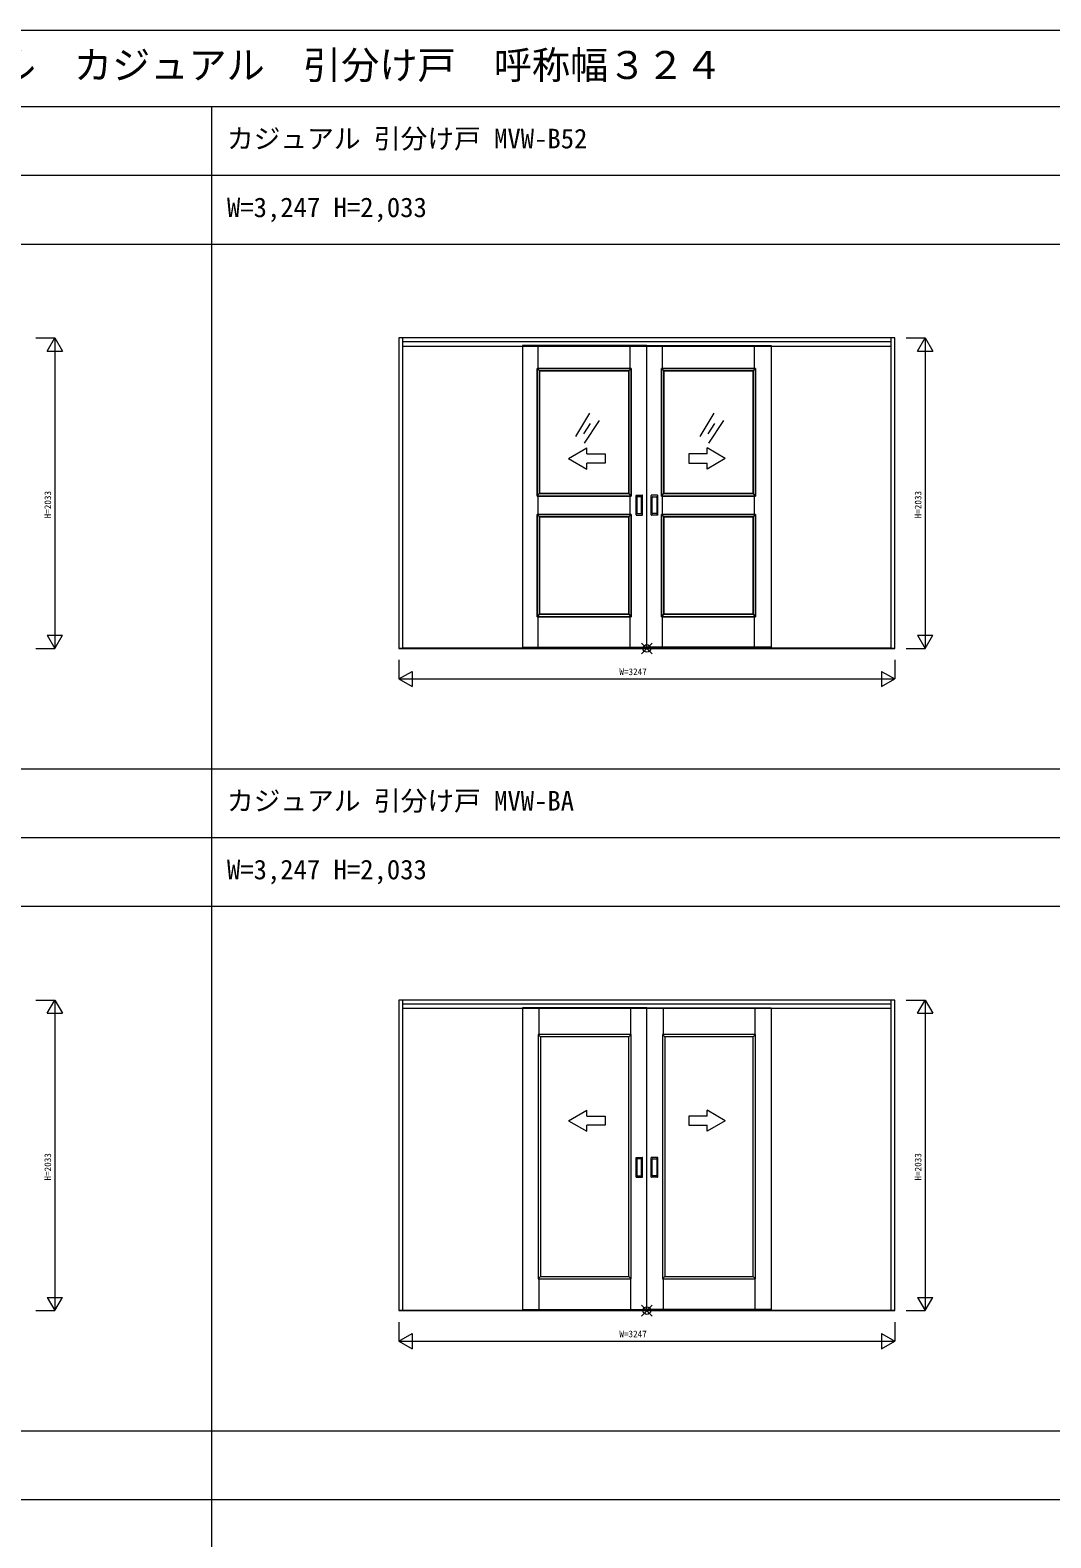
# Model space of a CAD drawing. Units: millimetres, scale not verified. Extents: x -14341 to 14341, y -10000 to 10000.
# Drawn here: x -4130 to 2555, y 130 to 10000 of the extents above; entities that cross this region are included whole.
import ezdxf
from ezdxf.enums import TextEntityAlignment as Align

# ---------------------------------------------------------------- set-up
doc = ezdxf.new("R2010")
doc.units = ezdxf.units.MM
doc.header["$LTSCALE"] = 50
for name, color, linetype, lineweight in [('0-0_0', 7, 'Continuous', 9), ('0-5_YKK_13', 2, 'Continuous', 18), ('0-6_YKK_D', 1, 'Continuous', 18), ('0-7_YSS_K', 4, 'Continuous', 9)]:
    doc.layers.add(name, color=color, linetype=linetype, lineweight=lineweight)
doc.layers.add('0-1_USER1', color=7, linetype='Continuous')
doc.styles.add('ＭＳ ゴシック', font='')
doc.styles.get('ＭＳ ゴシック').set_extended_font_data('MS Gothic')

msp = doc.modelspace()

# ---------------------------------------------------------------- linework, layer by layer
at = {"layer": '0-0_0'}
for p, q in [((-14340.51, 10000), (14340.51, 10000)), ((-14340.51, 9500), (14159.49, 9500)), ((-2940.51, -10000), (-2940.51, 9500)), ((-14340.51, 9050), (14159.49, 9050)), ((-14340.51, 8600), (14159.49, 8600)), ((-14340.51, 5165), (14159.49, 5165)), ((-14340.51, 4715), (14159.49, 4715)), ((-14340.51, 4265), (14159.49, 4265)), ((-14340.51, 830), (14159.49, 830)), ((-14340.51, 380), (14159.49, 380))]:
    msp.add_line(p, q, dxfattribs=at)
at = {"layer": '0-5_YKK_13'}
for p, q in [((-4092.01, 7985.5), (-3967.01, 7985.5)), ((-4017.01, 7898.9), (-3917.01, 7898.9)), ((-3967.01, 7985.5), (-3967.01, 5952.5)), ((1607.99, 7985.5), (1732.99, 7985.5)), ((1682.99, 7898.9), (1782.99, 7898.9)), ((1732.99, 7985.5), (1732.99, 5952.5)), ((-4017.01, 6039.1), (-3917.01, 6039.1)), ((1682.99, 6039.1), (1782.99, 6039.1)), ((-4092.01, 5952.5), (-3967.01, 5952.5)), ((1607.99, 5952.5), (1732.99, 5952.5)), ((1532.99, 5877.5), (1532.99, 5752.5)), ((-1714.01, 5752.5), (-1627.41, 5802.5)), ((-1714.01, 5752.5), (-1627.41, 5702.5)), ((-1627.41, 5802.5), (-1627.41, 5702.5)), ((1446.39, 5802.5), (1532.99, 5752.5)), ((-4092.01, 3650.5), (-3967.01, 3650.5)), ((-4017.01, 3563.9), (-3917.01, 3563.9)), ((-3967.01, 3650.5), (-3967.01, 1617.5)), ((1607.99, 3650.5), (1732.99, 3650.5)), ((1682.99, 3563.9), (1782.99, 3563.9)), ((1732.99, 3650.5), (1732.99, 1617.5)), ((-4017.01, 1704.1), (-3917.01, 1704.1)), ((1682.99, 1704.1), (1782.99, 1704.1)), ((-4092.01, 1617.5), (-3967.01, 1617.5)), ((1607.99, 1617.5), (1732.99, 1617.5)), ((1532.99, 1542.5), (1532.99, 1417.5)), ((-1714.01, 1417.5), (-1627.41, 1467.5)), ((-1714.01, 1417.5), (-1627.41, 1367.5)), ((-1627.41, 1467.5), (-1627.41, 1367.5)), ((1446.39, 1467.5), (1532.99, 1417.5))]:
    msp.add_line(p, q, dxfattribs=at)
for points in [[(-4017.01, 7898.9), (-3967.01, 7985.5), (-3917.01, 7898.9)], [(1682.99, 7898.9), (1732.99, 7985.5), (1782.99, 7898.9)], [(-4017.01, 6039.1), (-3967.01, 5952.5), (-3917.01, 6039.1)], [(1682.99, 6039.1), (1732.99, 5952.5), (1782.99, 6039.1)], [(-1714.01, 5877.5), (-1714.01, 5752.5), (1532.99, 5752.5)], [(1446.39, 5802.5), (1446.39, 5702.5), (1532.99, 5752.5)], [(-4017.01, 3563.9), (-3967.01, 3650.5), (-3917.01, 3563.9)], [(1682.99, 3563.9), (1732.99, 3650.5), (1782.99, 3563.9)], [(-4017.01, 1704.1), (-3967.01, 1617.5), (-3917.01, 1704.1)], [(1682.99, 1704.1), (1732.99, 1617.5), (1782.99, 1704.1)], [(-1714.01, 1542.5), (-1714.01, 1417.5), (1532.99, 1417.5)], [(1446.39, 1467.5), (1446.39, 1367.5), (1532.99, 1417.5)]]:
    msp.add_lwpolyline(points, dxfattribs=at)
at = {"layer": '0-6_YKK_D'}
for p, q in [((-125.86, 5917.14), (-55.15, 5987.86)), ((-125.86, 5987.86), (-55.15, 5917.14)), ((-125.86, 1582.14), (-55.15, 1652.86)), ((-125.86, 1652.86), (-55.15, 1582.14))]:
    msp.add_line(p, q, dxfattribs=at)
for centre in [(-90.51, 5952.5), (-90.51, 1617.5)]:
    msp.add_circle(centre, 25, dxfattribs=at)
at = {"layer": '0-7_YSS_K'}
for p, q in [((-1690.01, 7985.5), (-1690.01, 5952.5)), ((-1690.01, 7961.5), (1508.99, 7961.5)), ((-1690.01, 7931.5), (1508.99, 7931.5)), ((-904.51, 7935.5), (-904.51, 5952.5)), ((-90.51, 7935.5), (-904.51, 7935.5)), ((-802.51, 7785), (-802.51, 7935.5)), ((-802.51, 7785), (-802.51, 7935.5)), ((-199.51, 7785), (-199.51, 7935.5)), ((-90.51, 7935.5), (723.49, 7935.5)), ((11.49, 7785), (11.49, 7935.5)), ((11.49, 7785), (11.49, 7935.5)), ((614.49, 7785), (614.49, 7935.5)), ((723.49, 7935.5), (723.49, 5952.5)), ((1508.99, 5952.5), (1508.99, 7985.5)), ((-809.01, 7785), (-193.01, 7785)), ((-809.01, 6950), (-809.01, 7785)), ((-793.01, 7769), (-809.01, 7785)), ((-809.01, 7785), (-809.01, 6950)), ((-193.01, 7785), (-809.01, 7785)), ((-793.01, 7769), (-809.01, 7785)), ((-793.01, 7769), (-209.01, 7769)), ((-793.01, 6966), (-793.01, 7769)), ((-793.01, 7769), (-793.01, 6966)), ((-209.01, 7769), (-793.01, 7769)), ((-209.01, 7769), (-193.01, 7785)), ((-209.01, 7769), (-193.01, 7785)), ((-209.01, 7769), (-209.01, 6966)), ((-209.01, 6966), (-209.01, 7769)), ((-193.01, 7785), (-193.01, 6950)), ((-193.01, 6950), (-193.01, 7785)), ((4.99, 7785), (620.99, 7785)), ((4.99, 6950), (4.99, 7785)), ((20.99, 7769), (4.99, 7785)), ((4.99, 7785), (4.99, 6950)), ((620.99, 7785), (4.99, 7785)), ((20.99, 7769), (4.99, 7785)), ((20.99, 7769), (604.99, 7769)), ((20.99, 6966), (20.99, 7769)), ((20.99, 7769), (20.99, 6966)), ((604.99, 7769), (20.99, 7769)), ((604.99, 7769), (620.99, 7785)), ((604.99, 7769), (620.99, 7785)), ((604.99, 7769), (604.99, 6966)), ((604.99, 6966), (604.99, 7769)), ((620.99, 7785), (620.99, 6950)), ((620.99, 6950), (620.99, 7785)), ((-465.14, 7492.05), (-558.45, 7340.17)), ((-462.38, 7424.4), (-505.84, 7357.57)), ((-402.2, 7444.44), (-500.82, 7295.76)), ((348.86, 7492.05), (255.55, 7340.17)), ((351.62, 7424.4), (308.16, 7357.57)), ((411.8, 7444.44), (313.18, 7295.76)), ((-604.51, 7195.91), (-484.51, 7265.19)), ((-484.51, 7225.91), (-484.51, 7265.19)), ((423.5, 7195.91), (303.5, 7265.19)), ((303.5, 7225.91), (303.5, 7265.19)), ((-604.51, 7195.91), (-484.51, 7126.63)), ((-484.51, 7126.63), (-484.51, 7165.91)), ((423.5, 7195.91), (303.5, 7126.63)), ((303.5, 7126.63), (303.5, 7165.91)), ((-809.01, 6950), (-793.01, 6966)), ((-809.01, 6950), (-793.01, 6966)), ((-809.01, 6950), (-193.01, 6950)), ((-193.01, 6950), (-809.01, 6950)), ((-802.51, 6830), (-802.51, 6950)), ((-793.01, 6966), (-209.01, 6966)), ((-209.01, 6966), (-793.01, 6966)), ((-193.01, 6950), (-209.01, 6966)), ((-193.01, 6950), (-209.01, 6966)), ((-199.51, 6830), (-199.51, 6950)), ((-161.51, 6826.5), (-161.51, 6954.5)), ((-160.51, 6955.5), (-120.51, 6955.5)), ((-155.51, 6944.5), (-155.51, 6836.5)), ((-126.51, 6945.5), (-154.51, 6945.5)), ((-125.51, 6836.5), (-125.51, 6944.5)), ((-119.51, 6826.5), (-119.51, 6954.5)), ((-61.51, 6826.5), (-61.51, 6954.5)), ((-20.51, 6955.5), (-60.51, 6955.5)), ((-55.51, 6836.5), (-55.51, 6944.5)), ((-54.51, 6945.5), (-26.51, 6945.5)), ((-25.51, 6944.5), (-25.51, 6836.5)), ((-19.51, 6826.5), (-19.51, 6954.5)), ((4.99, 6950), (20.99, 6966)), ((4.99, 6950), (20.99, 6966)), ((4.99, 6950), (620.99, 6950)), ((620.99, 6950), (4.99, 6950)), ((11.49, 6830), (11.49, 6950)), ((20.99, 6966), (604.99, 6966)), ((604.99, 6966), (20.99, 6966)), ((620.99, 6950), (604.99, 6966)), ((620.99, 6950), (604.99, 6966)), ((614.49, 6830), (614.49, 6950)), ((-793.01, 6814), (-809.01, 6830)), ((-209.01, 6814), (-193.01, 6830)), ((-160.51, 6825.5), (-120.51, 6825.5)), ((-154.51, 6835.5), (-126.51, 6835.5)), ((-20.51, 6825.5), (-60.51, 6825.5)), ((-26.51, 6835.5), (-54.51, 6835.5)), ((20.99, 6814), (4.99, 6830)), ((604.99, 6814), (620.99, 6830)), ((-793.01, 6176), (-809.01, 6160)), ((-809.01, 6160), (-793.01, 6176)), ((-802.51, 5960.5), (-802.51, 6160)), ((-802.51, 5960.5), (-802.51, 6160)), ((-193.01, 6160), (-209.01, 6176)), ((-209.01, 6176), (-193.01, 6160)), ((-199.51, 5960.5), (-199.51, 6160)), ((-199.51, 5960.5), (-199.51, 6160)), ((20.99, 6176), (4.99, 6160)), ((4.99, 6160), (20.99, 6176)), ((11.49, 5960.5), (11.49, 6160)), ((11.49, 5960.5), (11.49, 6160)), ((620.99, 6160), (604.99, 6176)), ((604.99, 6176), (620.99, 6160)), ((614.49, 5960.5), (614.49, 6160)), ((614.49, 5960.5), (614.49, 6160)), ((1532.99, 5952.5), (-1714.01, 5952.5)), ((-1690.01, 5956.5), (1508.99, 5956.5)), ((-1690.01, 3650.5), (-1690.01, 1617.5)), ((-1690.01, 3626.5), (1508.99, 3626.5)), ((-1690.01, 3596.5), (1508.99, 3596.5)), ((-904.51, 3600.5), (-904.51, 1617.5)), ((-90.51, 3600.5), (-904.51, 3600.5)), ((-798.51, 3600.5), (-798.51, 3426)), ((-196.51, 3600.5), (-196.51, 3426)), ((-90.51, 3600.5), (723.49, 3600.5)), ((15.49, 3600.5), (15.49, 3426)), ((617.49, 3600.5), (617.49, 3426)), ((723.49, 3600.5), (723.49, 1617.5)), ((1508.99, 1617.5), (1508.99, 3650.5)), ((-802.01, 3426), (-802.01, 1825)), ((-786.01, 3410), (-802.01, 3426)), ((-209.01, 3410), (-193.01, 3426)), ((-209.01, 1841), (-209.01, 3410)), ((11.99, 3426), (11.99, 1825)), ((27.99, 3410), (11.99, 3426)), ((604.99, 3410), (620.99, 3426)), ((604.99, 1841), (604.99, 3410)), ((-604.51, 2860.91), (-484.51, 2930.19)), ((-484.51, 2890.91), (-484.51, 2930.19)), ((423.5, 2860.91), (303.5, 2930.19)), ((303.5, 2890.91), (303.5, 2930.19)), ((-604.51, 2860.91), (-484.51, 2791.63)), ((-484.51, 2791.63), (-484.51, 2830.91)), ((423.5, 2860.91), (303.5, 2791.63)), ((303.5, 2791.63), (303.5, 2830.91)), ((-161.51, 2491.5), (-161.51, 2619.5)), ((-160.51, 2620.5), (-120.51, 2620.5)), ((-155.51, 2609.5), (-155.51, 2501.5)), ((-126.51, 2610.5), (-154.51, 2610.5)), ((-125.51, 2501.5), (-125.51, 2609.5)), ((-119.51, 2491.5), (-119.51, 2619.5)), ((-61.51, 2491.5), (-61.51, 2619.5)), ((-20.51, 2620.5), (-60.51, 2620.5)), ((-55.51, 2501.5), (-55.51, 2609.5)), ((-54.51, 2610.5), (-26.51, 2610.5)), ((-25.51, 2609.5), (-25.51, 2501.5)), ((-19.51, 2491.5), (-19.51, 2619.5)), ((-160.51, 2490.5), (-120.51, 2490.5)), ((-154.51, 2500.5), (-126.51, 2500.5)), ((-20.51, 2490.5), (-60.51, 2490.5)), ((-26.51, 2500.5), (-54.51, 2500.5)), ((-786.01, 1841), (-802.01, 1825)), ((-802.01, 1825), (-193.01, 1825)), ((-798.51, 1825), (-798.51, 1625.5)), ((-786.01, 1841), (-209.01, 1841)), ((-209.01, 1841), (-193.01, 1825)), ((-196.51, 1825), (-196.51, 1625.5)), ((27.99, 1841), (11.99, 1825)), ((11.99, 1825), (620.99, 1825)), ((15.49, 1825), (15.49, 1625.5)), ((27.99, 1841), (604.99, 1841)), ((604.99, 1841), (620.99, 1825)), ((617.49, 1825), (617.49, 1625.5)), ((1532.99, 1617.5), (-1714.01, 1617.5)), ((-1690.01, 1621.5), (1508.99, 1621.5))]:
    msp.add_line(p, q, dxfattribs=at)
for points in [[(-1714.01, 5952.5), (1532.99, 5952.5), (1532.99, 7985.5), (-1714.01, 7985.5)], [(-809.01, 6830), (-809.01, 6160), (-193.01, 6160), (-193.01, 6830)], [(-193.01, 6830), (-193.01, 6160), (-809.01, 6160), (-809.01, 6830)], [(-793.01, 6814), (-793.01, 6176), (-209.01, 6176), (-209.01, 6814)], [(-209.01, 6814), (-209.01, 6176), (-793.01, 6176), (-793.01, 6814)], [(4.99, 6830), (4.99, 6160), (620.99, 6160), (620.99, 6830)], [(620.99, 6830), (620.99, 6160), (4.99, 6160), (4.99, 6830)], [(20.99, 6814), (20.99, 6176), (604.99, 6176), (604.99, 6814)], [(604.99, 6814), (604.99, 6176), (20.99, 6176), (20.99, 6814)], [(-1714.01, 1617.5), (1532.99, 1617.5), (1532.99, 3650.5), (-1714.01, 3650.5)]]:
    msp.add_lwpolyline(points, close=True, dxfattribs=at)
for points in [[(-904.51, 5960.5), (-90.51, 5960.5), (-90.51, 7935.5)], [(723.49, 5960.5), (-90.51, 5960.5), (-90.51, 7935.5)], [(-484.51, 7225.91), (-364.51, 7225.91), (-364.51, 7165.91), (-484.51, 7165.91)], [(303.5, 7225.91), (183.5, 7225.91), (183.5, 7165.91), (303.5, 7165.91)], [(-904.51, 1625.5), (-90.51, 1625.5), (-90.51, 3600.5)], [(723.49, 1625.5), (-90.51, 1625.5), (-90.51, 3600.5)], [(-193.01, 1825), (-193.01, 3426), (-802.01, 3426)], [(-209.01, 3410), (-786.01, 3410), (-786.01, 1841)], [(620.99, 1825), (620.99, 3426), (11.99, 3426)], [(604.99, 3410), (27.99, 3410), (27.99, 1841)], [(-484.51, 2890.91), (-364.51, 2890.91), (-364.51, 2830.91), (-484.51, 2830.91)], [(303.5, 2890.91), (183.5, 2890.91), (183.5, 2830.91), (303.5, 2830.91)]]:
    msp.add_lwpolyline(points, dxfattribs=at)
for centre, start, end in [((-160.51, 6954.5), 90, 180), ((-154.51, 6944.5), 90, 180), ((-126.51, 6944.5), 360, 90), ((-120.51, 6954.5), 0, 90), ((-60.51, 6954.5), 90, 180), ((-54.51, 6944.5), 90, 180), ((-26.51, 6944.5), 0, 90), ((-20.51, 6954.5), 0, 90), ((-160.51, 6826.5), 180, 270), ((-154.51, 6836.5), 180, 270), ((-126.51, 6836.5), 270, 360), ((-120.51, 6826.5), 270, 0), ((-60.51, 6826.5), 180, 270), ((-54.51, 6836.5), 180, 270), ((-26.51, 6836.5), 270, 0), ((-20.51, 6826.5), 270, 0), ((-160.51, 2619.5), 90, 180), ((-154.51, 2609.5), 90, 180), ((-126.51, 2609.5), 360, 90), ((-120.51, 2619.5), 0, 90), ((-60.51, 2619.5), 90, 180), ((-54.51, 2609.5), 90, 180), ((-26.51, 2609.5), 0, 90), ((-20.51, 2619.5), 0, 90), ((-160.51, 2491.5), 180, 270), ((-154.51, 2501.5), 180, 270), ((-126.51, 2501.5), 270, 360), ((-120.51, 2491.5), 270, 0), ((-60.51, 2491.5), 180, 270), ((-54.51, 2501.5), 180, 270), ((-26.51, 2501.5), 270, 0), ((-20.51, 2491.5), 270, 0)]:
    msp.add_arc(centre, 1, start, end, dxfattribs=at)

# ---------------------------------------------------------------- texts
at = {"layer": '0-1_USER1', "style": 'ＭＳ ゴシック'}
for s, height, p in [('ＭＶＷＣＡ＿Ｗ０１  木質インテリア建材  ラフォレスタ  室内引戸  ラウンドレール  カジュアル\u3000引分け戸  呼称幅３２４', 183.3, (-13840.51, 9625)), ('カジュアル 引分け戸 MVW-B52', 128.3, (-2840.51, 9187.5)), ('W=3,247 H=2,033', 128.3, (-2840.51, 8737.5)), ('カジュアル 引分け戸 MVW-BA', 128.3, (-2840.51, 4852.5)), ('W=3,247 H=2,033', 128.3, (-2840.51, 4402.5))]:
    msp.add_text(s, height=height, dxfattribs=at).set_placement(p, align=Align.BOTTOM_LEFT)
at = {"layer": '0-5_YKK_13', "style": 'ＭＳ ゴシック'}
for p in [(-3979.01, 6804), (1720.99, 6804), (-3979.01, 2469), (1720.99, 2469)]:
    msp.add_text('H=2033', height=43.99, rotation=90, dxfattribs=at).set_placement(p, align=Align.BOTTOM_LEFT)
for p in [(-270.51, 5764.5), (-270.51, 1429.5)]:
    msp.add_text('W=3247', height=43.99, dxfattribs=at).set_placement(p, align=Align.BOTTOM_LEFT)

doc.saveas('drawing.dxf')
